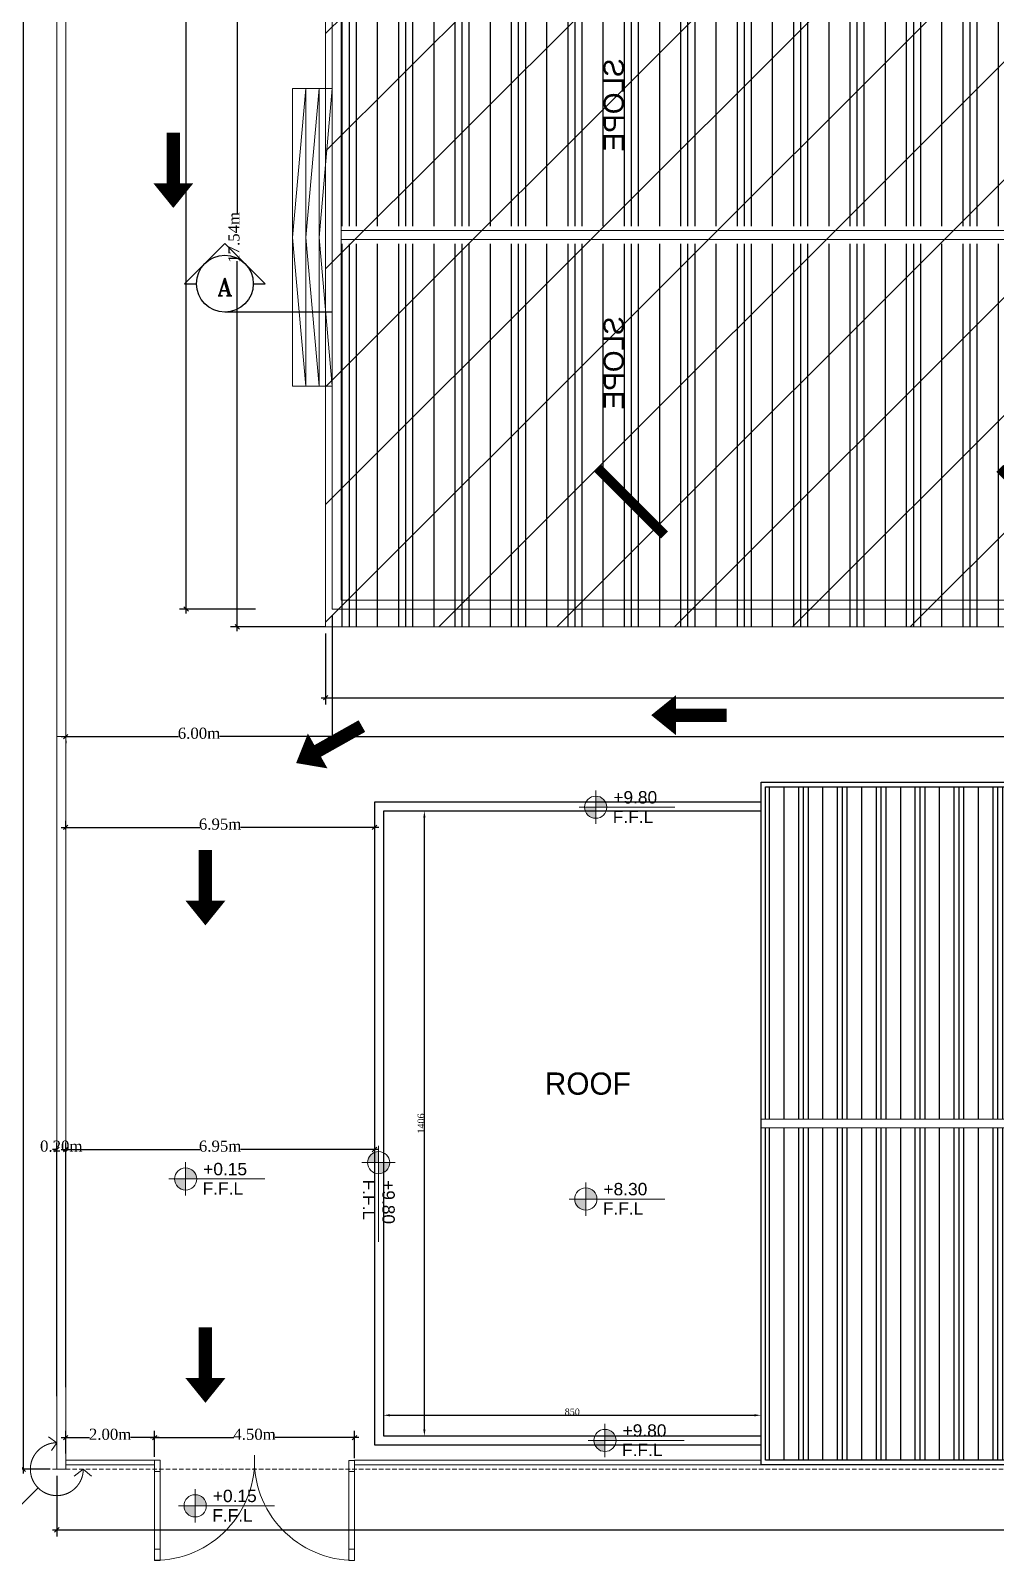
# Model space of a CAD drawing. Header units: millimetres. Extents: x -9083 to 924194, y -232449 to 321637.
# Drawn here: x 600997 to 622709, y 192007 to 226448 of the extents above; entities that cross this region are included whole.
import ezdxf
from ezdxf.enums import TextEntityAlignment as Align

# ---------------------------------------------------------------- set-up
doc = ezdxf.new("R2010")
doc.units = ezdxf.units.MM
doc.header["$LTSCALE"] = 400
doc.header["$MEASUREMENT"] = 0
doc.header["$PDMODE"] = 3
for name, pattern in [('( Hidden )', [0.375, 0.25, -0.125]), ('CENTER', [2, 1.25, -0.25, 0.25, -0.25]), ('DASHDOT2', [0.5, 0.25, -0.125, 0, -0.125]), ('HIDDEN', [0.375, 0.25, -0.125])]:
    doc.linetypes.add(name, pattern=pattern)
doc.layers.get('0').update_dxf_attribs({"lineweight": 0, "true_color": 0xff1414})
doc.layers.get('Defpoints').update_dxf_attribs({"color": 8, "lineweight": 5})
for name, color, linetype, lineweight in [('A-ANNO-DIMS', 134, 'Continuous', 9), ('A-axis', 48, 'DASHDOT2', 9), ('A-DETL', 8, 'Continuous', 9), ('A-DOOR', 2, 'Continuous', 9), ('AR-AXIS', 252, 'CENTER', 20), ('AR-dim-in', 134, 'Continuous', 0), ('AR-Level', 120, 'Continuous', 13), ('AR-Parapet', 2, 'Continuous', 18), ('AR-PlotLimit', 30, 'HIDDEN', 0), ('AR-WALL', 1, 'Continuous', 30), ('DIM-OUT', 3, 'Continuous', 5), ('GENERAL TEXT', 4, 'Continuous', 5), ('HATCH', 15, 'Continuous', 0), ('ROOF LINE 1', 246, 'Continuous', 30), ('ROOF LINE 2', 244, 'Continuous', 25), ('ROOMS DIMENSION', 3, 'Continuous', 5)]:
    doc.layers.add(name, color=color, linetype=linetype, lineweight=lineweight)
doc.layers.add('HACH', color=8, linetype='Continuous')
doc.layers.add('win', color=4, linetype='Continuous')
doc.styles.add('arial', font='arial.ttf', dxfattribs={"width": 0.8, "height": 2.2})
doc.styles.add('Arial_1', font='arial.ttf', dxfattribs={"height": 300})
doc.styles.add('ms-100', font='simplex.shx', dxfattribs={"width": 0.8})
doc.styles.add('ROMAN', font='times.ttf')
doc.styles.add('ROMANT', font='romant.shx')
doc.styles.get("Standard").update_dxf_attribs({"font": 'GOTHIC.TTF', "height": 220})
doc.dimstyles.new('ms-100', dxfattribs={"dimtxt": 0.4, "dimasz": 0.1, "dimexe": 0.1, "dimexo": 0.1, "dimgap": 0, "dimtad": 0, "dimdec": 0, "dimlfac": 100, "dimdsep": 46, "dimtxsty": 'ms-100', "dimblk": 'OPEN90', "dimcen": 0.15, "dimdle": 0.1, "dimse1": 1, "dimse2": 1, "dimclrd": 250, "dimclre": 250, "dimadec": 0, "dimazin": 0, "dimtfac": 1, "dimtdec": 0, "dimtix": 1, "dimtmove": 1, "dimatfit": 3, "dimldrblk": 'ARCHTICK', "dimfxl": 1, "dimtolj": 1, "dimtzin": 0, "dimlwd": -1, "dimlwe": -1, "dimarcsym": 0})
doc.dimstyles.new('ROOMS DIM', dxfattribs={"dimtxt": 150, "dimasz": 150, "dimexe": 0.06, "dimexo": 0.06, "dimgap": 0.03, "dimtad": 1, "dimtoh": 1, "dimdec": 0, "dimlfac": 0.1, "dimzin": 13, "dimdsep": 46, "dimtxsty": 'ROMAN', "dimcen": 0.09, "dimdle": 0.06, "dimse1": 1, "dimse2": 1, "dimclrd": 256, "dimclre": 256, "dimclrt": 3, "dimadec": 0, "dimazin": 0, "dimtfac": 1, "dimtdec": 0, "dimtix": 1, "dimtmove": 2, "dimatfit": 3, "dimfxl": 0.06, "dimtolj": 1, "dimtzin": 0, "dimarcsym": 0})
doc.dimstyles.new('SITE DIM', dxfattribs={"dimscale": 0, "dimtxt": 250, "dimasz": 100, "dimexe": 150, "dimexo": 150, "dimgap": 0, "dimtad": 0, "dimlfac": 0.001, "dimzin": 0, "dimdsep": 46, "dimtxsty": 'ROMAN', "dimblk": 'OBLIQUE', "dimcen": 150, "dimdle": 100, "dimclrd": 1, "dimclre": 1, "dimclrt": 3, "dimadec": 0, "dimazin": 0, "dimtfac": 100, "dimtix": 1, "dimtofl": 0, "dimtmove": 0, "dimatfit": 0, "dimldrblk": 'OBLIQUE', "dimfxl": 150, "dimtvp": 0.285714, "dimtolj": 1, "dimtzin": 0, "dimarcsym": 0})

# ---------------------------------------------------------------- blocks, each defined once
blk = doc.blocks.new('_Open90')
at = {"color": 0, "linetype": 'ByBlock', "lineweight": -2}
for p, q in [((-0.5, 0.5), (0, 0)), ((0, 0), (-1, 0)), ((0, 0), (-0.5, -0.5))]:
    blk.add_line(p, q, dxfattribs=at)
blk = doc.blocks.new('_Oblique')
at = {"color": 0, "linetype": 'ByBlock', "lineweight": -2}
blk.add_line((-0.5, -0.5), (0.5, 0.5), dxfattribs=at)
blk = doc.blocks.new('*D205')
at = {"layer": 'Defpoints', "color": 0, "transparency": 16777216}
for p in [(601587, 201258), (601787, 195754), (601587, 195554)]:
    blk.add_point(p, dxfattribs=at)
at = {"layer": 'DIM-OUT', "color": 1, "lineweight": -2, "transparency": 16777216}
for p, q in [((601587, 201258), (601487, 201258)), ((601587, 195704), (601587, 201408)), ((601787, 195904), (601787, 201408)), ((601787, 201258), (601887, 201258))]:
    blk.add_line(p, q, dxfattribs=at)
at = {"layer": 'DIM-OUT', "color": 1, "lineweight": -2, "transparency": 16777216, "xscale": 100, "yscale": 100, "zscale": 100}
blk.add_blockref('_Oblique', (601587, 201258), dxfattribs=at)
at = {"layer": 'DIM-OUT', "color": 1, "lineweight": -2, "transparency": 16777216, "xscale": 100, "yscale": 100, "zscale": 100, "rotation": 180}
blk.add_blockref('_Oblique', (601787, 201258), dxfattribs=at)
at = {"layer": 'DIM-OUT', "color": 3, "transparency": 16777216, "insert": (601687, 201331), "char_height": 250, "attachment_point": 5, "style": 'ROMAN'}
blk.add_mtext('\\A1;0.20m', dxfattribs=at)
blk = doc.blocks.new('plot limits')
at = {"lineweight": 15}
for p, q in [((-20401.66, -13362.229), (-20401.24, -13361.809)), ((-20401.24, -13361.809), (-20397.575, -13361.809)), ((-20402.675, -13362.65), (-20402.859, -13362.489)), ((-20402.675, -13362.65), (-20402.474, -13362.493)), ((-20402.081, -13363.244), (-20401.962, -13363.068)), ((-20402.081, -13363.244), (-20401.894, -13363.379))]:
    blk.add_line(p, q, dxfattribs=at)
blk.add_arc((-20402.081, -13362.65), 0.595, 270, 180, dxfattribs=at)
blk = doc.blocks.new('*D207')
at = {"layer": 'Defpoints', "color": 0, "transparency": 16777216}
for p in [(600835, 270261), (601587, 270261), (601587, 194061)]:
    blk.add_point(p, dxfattribs=at)
at = {"layer": 'DIM-OUT', "color": 1, "lineweight": -2, "transparency": 16777216}
for p, q in [((600835, 270361), (600835, 232712)), ((601437, 270261), (600685, 270261)), ((600835, 193961), (600835, 231609)), ((601437, 194061), (600685, 194061))]:
    blk.add_line(p, q, dxfattribs=at)
at = {"layer": 'DIM-OUT', "color": 1, "lineweight": -2, "transparency": 16777216, "xscale": 100, "yscale": 100, "zscale": 100}
for p, rotation in [((600835, 270261), 90), ((600835, 194061), 270)]:
    blk.add_blockref('_Oblique', p, dxfattribs=dict(at, rotation=rotation))
at = {"layer": 'DIM-OUT', "color": 3, "transparency": 16777216, "insert": (600762, 232161), "char_height": 250, "attachment_point": 5, "rotation": 90, "style": 'ROMAN'}
blk.add_mtext('\\A1;76.20m', dxfattribs=at)
blk = doc.blocks.new('*D209')
at = {"layer": 'Defpoints', "color": 0, "transparency": 16777216}
for p in [(603787, 194771), (603787, 194186), (608287, 194160)]:
    blk.add_point(p, dxfattribs=at)
at = {"layer": 'DIM-OUT', "color": 1, "lineweight": -2, "transparency": 16777216}
for p, q in [((603687, 194771), (605574, 194771)), ((603787, 194336), (603787, 194921)), ((608387, 194771), (606500, 194771)), ((608287, 194310), (608287, 194921))]:
    blk.add_line(p, q, dxfattribs=at)
at = {"layer": 'DIM-OUT', "color": 1, "lineweight": -2, "transparency": 16777216, "xscale": 100, "yscale": 100, "zscale": 100, "rotation": 180}
blk.add_blockref('_Oblique', (603787, 194771), dxfattribs=at)
at = {"layer": 'DIM-OUT', "color": 1, "lineweight": -2, "transparency": 16777216, "xscale": 100, "yscale": 100, "zscale": 100}
blk.add_blockref('_Oblique', (608287, 194771), dxfattribs=at)
at = {"layer": 'DIM-OUT', "color": 3, "transparency": 16777216, "insert": (606037, 194844), "char_height": 250, "attachment_point": 5, "style": 'ROMAN'}
blk.add_mtext('\\A1;4.50m', dxfattribs=at)
blk = doc.blocks.new('Level-p')
h = blk.add_hatch(color=251)
h.paths.add_polyline_path([(0, 0.0025), (0, 0), (0.0025, 0, 0.414214)])
h.paths.add_polyline_path([(0, 0), (-0.0025, 0, 0.414214), (0, -0.0025)])
for p, q in [((0, -0.00375), (0, 0.00375)), ((0.01781, 0), (-0.00375, 0))]:
    blk.add_line(p, q)
blk.add_circle((0, 0), 0.0025)
at = {"style": 'arial'}
for p in [(0.00285, 0.0006), (0.00276, -0.00253)]:
    blk.add_attdef('F.F.L+1.20', p, '', height=0.002, dxfattribs=at)
blk = doc.blocks.new('*D225')
at = {"layer": 'Defpoints', "color": 0, "transparency": 16777216}
for p in [(601587, 194061), (662587, 194061), (601587, 192696)]:
    blk.add_point(p, dxfattribs=at)
at = {"layer": 'DIM-OUT', "color": 1, "lineweight": -2, "transparency": 16777216}
for p, q in [((601587, 193911), (601587, 192546)), ((662587, 193911), (662587, 192546)), ((601487, 192696), (628537, 192696)), ((662687, 192696), (629637, 192696))]:
    blk.add_line(p, q, dxfattribs=at)
at = {"layer": 'DIM-OUT', "color": 1, "lineweight": -2, "transparency": 16777216, "xscale": 100, "yscale": 100, "zscale": 100, "rotation": 180}
blk.add_blockref('_Oblique', (601587, 192696), dxfattribs=at)
at = {"layer": 'DIM-OUT', "color": 1, "lineweight": -2, "transparency": 16777216, "xscale": 100, "yscale": 100, "zscale": 100}
blk.add_blockref('_Oblique', (662587, 192696), dxfattribs=at)
at = {"layer": 'DIM-OUT', "color": 3, "transparency": 16777216, "insert": (629087, 192769), "char_height": 250, "attachment_point": 5, "style": 'ROMAN'}
blk.add_mtext('\\A1;61.00m', dxfattribs=at)
blk = doc.blocks.new('*D211')
at = {"layer": 'Defpoints', "color": 0, "transparency": 16777216}
for p in [(601787, 194771), (601787, 194261), (603787, 194186)]:
    blk.add_point(p, dxfattribs=at)
at = {"layer": 'DIM-OUT', "color": 1, "lineweight": -2, "transparency": 16777216}
for p, q in [((601687, 194771), (602325, 194771)), ((601787, 194411), (601787, 194921)), ((603887, 194771), (603249, 194771)), ((603787, 194336), (603787, 194921))]:
    blk.add_line(p, q, dxfattribs=at)
at = {"layer": 'DIM-OUT', "color": 1, "lineweight": -2, "transparency": 16777216, "xscale": 100, "yscale": 100, "zscale": 100, "rotation": 180}
blk.add_blockref('_Oblique', (601787, 194771), dxfattribs=at)
at = {"layer": 'DIM-OUT', "color": 1, "lineweight": -2, "transparency": 16777216, "xscale": 100, "yscale": 100, "zscale": 100}
blk.add_blockref('_Oblique', (603787, 194771), dxfattribs=at)
at = {"layer": 'DIM-OUT', "color": 3, "transparency": 16777216, "insert": (602787, 194844), "char_height": 250, "attachment_point": 5, "style": 'ROMAN'}
blk.add_mtext('\\A1;2.00m', dxfattribs=at)
blk = doc.blocks.new('*D213')
at = {"layer": 'Defpoints', "color": 0, "transparency": 16777216}
for p in [(608737, 201347), (608737, 201258), (601787, 200645)]:
    blk.add_point(p, dxfattribs=at)
at = {"layer": 'DIM-OUT', "color": 1, "lineweight": -2, "transparency": 16777216}
for p, q in [((601687, 201258), (604804, 201258)), ((601787, 200795), (601787, 201408)), ((608837, 201258), (605720, 201258)), ((608737, 201197), (608737, 201108))]:
    blk.add_line(p, q, dxfattribs=at)
at = {"layer": 'DIM-OUT', "color": 1, "lineweight": -2, "transparency": 16777216, "xscale": 100, "yscale": 100, "zscale": 100, "rotation": 180}
blk.add_blockref('_Oblique', (601787, 201258), dxfattribs=at)
at = {"layer": 'DIM-OUT', "color": 1, "lineweight": -2, "transparency": 16777216, "xscale": 100, "yscale": 100, "zscale": 100}
blk.add_blockref('_Oblique', (608737, 201258), dxfattribs=at)
at = {"layer": 'DIM-OUT', "color": 3, "transparency": 16777216, "insert": (605262, 201331), "char_height": 250, "attachment_point": 5, "style": 'ROMAN'}
blk.add_mtext('\\A1;6.95m', dxfattribs=at)
blk = doc.blocks.new('*D215')
at = {"layer": 'Defpoints', "color": 0, "transparency": 16777216}
for p in [(607787, 213425), (656387, 213425), (607787, 210554)]:
    blk.add_point(p, dxfattribs=at)
at = {"layer": 'DIM-OUT', "color": 1, "lineweight": -2, "transparency": 16777216}
for p, q in [((607787, 213275), (607787, 210404)), ((656387, 213275), (656387, 210404)), ((607687, 210554), (631532, 210554)), ((656487, 210554), (632642, 210554))]:
    blk.add_line(p, q, dxfattribs=at)
at = {"layer": 'DIM-OUT', "color": 1, "lineweight": -2, "transparency": 16777216, "xscale": 100, "yscale": 100, "zscale": 100, "rotation": 180}
blk.add_blockref('_Oblique', (607787, 210554), dxfattribs=at)
at = {"layer": 'DIM-OUT', "color": 1, "lineweight": -2, "transparency": 16777216, "xscale": 100, "yscale": 100, "zscale": 100}
blk.add_blockref('_Oblique', (656387, 210554), dxfattribs=at)
at = {"layer": 'DIM-OUT', "color": 3, "transparency": 16777216, "insert": (632087, 210627), "char_height": 250, "attachment_point": 5, "style": 'ROMAN'}
blk.add_mtext('\\A1;48.60m', dxfattribs=at)
blk = doc.blocks.new('24')
at = {"layer": 'win', "ltscale": 20}
blk.add_line((117126.656, -14946.284), (117124.238, -14946.284), dxfattribs=at)
blk.add_lwpolyline([(117124.877, -14945.645), (117125.144, -14945.645), (117124.238, -14944.741), (117123.332, -14945.645), (117123.599, -14945.645)], dxfattribs=at)
blk.add_circle((117124.238, -14945.645), 0.639, dxfattribs=at)
blk = doc.blocks.new('*D192')
at = {"layer": 'Defpoints', "color": 0, "transparency": 16777216}
for p in [(607787, 211164), (601787, 210609), (601787, 210554)]:
    blk.add_point(p, dxfattribs=at)
at = {"layer": 'DIM-OUT', "color": 1, "lineweight": -2, "transparency": 16777216}
for p, q in [((607787, 211014), (607787, 210404)), ((601687, 210554), (604329, 210554)), ((601787, 210459), (601787, 210404)), ((607887, 210554), (605245, 210554))]:
    blk.add_line(p, q, dxfattribs=at)
at = {"layer": 'DIM-OUT', "color": 1, "lineweight": -2, "transparency": 16777216, "xscale": 100, "yscale": 100, "zscale": 100, "rotation": 180}
blk.add_blockref('_Oblique', (601787, 210554), dxfattribs=at)
at = {"layer": 'DIM-OUT', "color": 1, "lineweight": -2, "transparency": 16777216, "xscale": 100, "yscale": 100, "zscale": 100}
blk.add_blockref('_Oblique', (607787, 210554), dxfattribs=at)
at = {"layer": 'DIM-OUT', "color": 3, "transparency": 16777216, "insert": (604787, 210627), "char_height": 250, "attachment_point": 5, "style": 'ROMAN'}
blk.add_mtext('\\A1;6.00m', dxfattribs=at)
blk = doc.blocks.new('*D193')
at = {"layer": 'AR-dim-in', "color": 250, "transparency": 16777216}
for p, q in [((601587, 210554), (601686, 210554)), ((601787, 210554), (601688, 210554))]:
    blk.add_line(p, q, dxfattribs=at)
at = {"layer": 'Defpoints', "color": 0, "linetype": 'Continuous', "transparency": 16777216}
for p in [(601587, 210554), (601587, 210524), (601787, 210609)]:
    blk.add_point(p, dxfattribs=at)
at = {"layer": 'AR-dim-in', "color": 250, "linetype": 'Continuous', "transparency": 16777216, "xscale": 0.1, "yscale": 0.1, "zscale": 0.1, "rotation": 180}
blk.add_blockref('_Open90', (601587, 210554), dxfattribs=at)
at = {"layer": 'AR-dim-in', "color": 250, "linetype": 'Continuous', "transparency": 16777216, "xscale": 0.1, "yscale": 0.1, "zscale": 0.1}
blk.add_blockref('_Open90', (601787, 210554), dxfattribs=at)
at = {"layer": 'AR-dim-in', "color": 0, "linetype": 'Continuous', "transparency": 16777216, "insert": (601687, 210554), "char_height": 0.4, "attachment_point": 5, "style": 'ms-100'}
blk.add_mtext('\\A1;20000', dxfattribs=at)
blk = doc.blocks.new('_ArchTick')
at = {"color": 0, "linetype": 'ByBlock', "const_width": 0.15}
blk.add_lwpolyline([(-0.5, -0.5), (0.5, 0.5)], dxfattribs=at)
blk = doc.blocks.new('*D195')
at = {"layer": 'Defpoints', "color": 0, "transparency": 16777216}
for p in [(604498, 250698), (606209, 250698), (606209, 213425)]:
    blk.add_point(p, dxfattribs=at)
at = {"layer": 'DIM-OUT', "color": 1, "lineweight": -2, "transparency": 16777216}
for p, q in [((604498, 250798), (604498, 232612)), ((606059, 250698), (604348, 250698)), ((604498, 213325), (604498, 231511)), ((606059, 213425), (604348, 213425))]:
    blk.add_line(p, q, dxfattribs=at)
at = {"layer": 'DIM-OUT', "color": 1, "lineweight": -2, "transparency": 16777216, "xscale": 100, "yscale": 100, "zscale": 100}
for p, rotation in [((604498, 250698), 90), ((604498, 213425), 270)]:
    blk.add_blockref('_Oblique', p, dxfattribs=dict(at, rotation=rotation))
at = {"layer": 'DIM-OUT', "color": 3, "transparency": 16777216, "insert": (604425, 232061), "char_height": 250, "attachment_point": 5, "rotation": 90, "style": 'ROMAN'}
blk.add_mtext('\\A1;37.27m', dxfattribs=at)
blk = doc.blocks.new('*D204')
at = {"layer": 'Defpoints', "color": 0, "transparency": 16777216}
for p in [(601787, 208509), (608737, 208509), (601787, 208309)]:
    blk.add_point(p, dxfattribs=at)
at = {"layer": 'DIM-OUT', "color": 1, "lineweight": -2, "transparency": 16777216}
for p, q in [((601687, 208509), (604804, 208509)), ((601787, 208459), (601787, 208659)), ((608837, 208509), (605720, 208509))]:
    blk.add_line(p, q, dxfattribs=at)
at = {"layer": 'DIM-OUT', "color": 1, "lineweight": -2, "transparency": 16777216, "xscale": 100, "yscale": 100, "zscale": 100, "rotation": 180}
blk.add_blockref('_Oblique', (601787, 208509), dxfattribs=at)
at = {"layer": 'DIM-OUT', "color": 1, "lineweight": -2, "transparency": 16777216, "xscale": 100, "yscale": 100, "zscale": 100}
blk.add_blockref('_Oblique', (608737, 208509), dxfattribs=at)
at = {"layer": 'DIM-OUT', "color": 3, "transparency": 16777216, "insert": (605262, 208581), "char_height": 250, "attachment_point": 5, "style": 'ROMAN'}
blk.add_mtext('\\A1;6.95m', dxfattribs=at)
blk = doc.blocks.new('H')
at = {"layer": 'HATCH', "linetype": 'Continuous'}
blk.add_lwpolyline([(117450.751, -14760.581, 0, 0.9, 0), (117450.751, -14761.138, 0.9, 0.9, 0)], format="xyseb", dxfattribs=at)
at = {"layer": 'HATCH', "linetype": 'Continuous', "const_width": 0.3}
blk.add_lwpolyline([(117450.751, -14761.138), (117450.751, -14762.28)], dxfattribs=at)
blk = doc.blocks.new('*D216')
at = {"layer": 'Defpoints', "color": 0, "transparency": 16777216}
for p in [(607637, 213025), (656537, 213025), (656537, 211429)]:
    blk.add_point(p, dxfattribs=at)
at = {"layer": 'DIM-OUT', "color": 1, "lineweight": -2, "transparency": 16777216}
for p, q in [((607637, 212875), (607637, 211279)), ((656537, 212875), (656537, 211279)), ((607537, 211429), (631532, 211429)), ((656637, 211429), (632642, 211429))]:
    blk.add_line(p, q, dxfattribs=at)
at = {"layer": 'DIM-OUT', "color": 1, "lineweight": -2, "transparency": 16777216, "xscale": 100, "yscale": 100, "zscale": 100, "rotation": 180}
blk.add_blockref('_Oblique', (607637, 211429), dxfattribs=at)
at = {"layer": 'DIM-OUT', "color": 1, "lineweight": -2, "transparency": 16777216, "xscale": 100, "yscale": 100, "zscale": 100}
blk.add_blockref('_Oblique', (656537, 211429), dxfattribs=at)
at = {"layer": 'DIM-OUT', "color": 3, "transparency": 16777216, "insert": (632087, 211502), "char_height": 250, "attachment_point": 5, "style": 'ROMAN'}
blk.add_mtext('\\A1;48.90m', dxfattribs=at)
blk = doc.blocks.new('*D220')
at = {"layer": 'Defpoints', "color": 0, "transparency": 16777216}
for p in [(605647, 230562), (607637, 230562), (607787, 213025)]:
    blk.add_point(p, dxfattribs=at)
at = {"layer": 'DIM-OUT', "color": 1, "lineweight": -2, "transparency": 16777216}
for p, q in [((607487, 230562), (605497, 230562)), ((605647, 230662), (605647, 222330)), ((605647, 212925), (605647, 221257)), ((607637, 213025), (605497, 213025))]:
    blk.add_line(p, q, dxfattribs=at)
at = {"layer": 'DIM-OUT', "color": 1, "lineweight": -2, "transparency": 16777216, "xscale": 100, "yscale": 100, "zscale": 100}
for p, rotation in [((605647, 230562), 90), ((605647, 213025), 270)]:
    blk.add_blockref('_Oblique', p, dxfattribs=dict(at, rotation=rotation))
at = {"layer": 'DIM-OUT', "color": 3, "transparency": 16777216, "insert": (605574, 221793), "char_height": 250, "attachment_point": 5, "rotation": 90, "style": 'ROMAN'}
blk.add_mtext('\\A1;17.54m', dxfattribs=at)
blk = doc.blocks.new('Double-Glass 1 - 1830 x 2134mm-227683-G_F')
at = {"layer": 'A-DOOR', "lineweight": 18}
for p, q in [((-916, 917), (-916, 1019)), ((-916, 1019), (-864, 1019)), ((-864, 917), (-864, 1019)), ((864, 917), (864, 1019)), ((915, 1019), (864, 1019)), ((915, 917), (915, 1019)), ((-916, 917), (-864, 917)), ((864, 917), (915, 917)), ((-916, 204), (-864, 204)), ((-916, 103), (-916, 204)), ((-864, 103), (-864, 204)), ((915, 204), (864, 204)), ((864, 102), (864, 204)), ((915, 102), (915, 204)), ((-916, 103), (-864, 103)), ((915, 102), (864, 102))]:
    blk.add_line(p, q, dxfattribs=at)
at = {"layer": 'A-DOOR'}
for p, q in [((-916, 204), (-916, 917)), ((-864, 204), (-864, 917)), ((864, 204), (864, 917)), ((915, 204), (915, 917))]:
    blk.add_line(p, q, dxfattribs=at)
for centre, start, end in [((-915, 103), 357.011, 90.0333), ((915, 102), 89.9941, 182.969)]:
    blk.add_arc(centre, 916, start, end, dxfattribs=at)
blk = doc.blocks.new('*D374')
at = {"layer": 'Defpoints', "color": 0, "transparency": 16777216}
for p in [(617437, 195274), (608937, 194810), (617437, 194810)]:
    blk.add_point(p, dxfattribs=at)
at = {"layer": 'ROOMS DIMENSION', "lineweight": -2, "transparency": 16777216}
blk.add_line((609087, 195274), (617287, 195274), dxfattribs=at)
at = {"layer": 'ROOMS DIMENSION', "transparency": 16777216}
for points in [[(609087, 195299), (609087, 195249), (608937, 195274)], [(617287, 195299), (617287, 195249), (617437, 195274)]]:
    blk.add_solid(points, dxfattribs=at)
at = {"layer": 'ROOMS DIMENSION', "color": 3, "transparency": 16777216, "insert": (613187, 195350), "char_height": 150, "attachment_point": 5, "style": 'ROMAN'}
blk.add_mtext('\\A1;850', dxfattribs=at)
blk = doc.blocks.new('*D373')
at = {"layer": 'Defpoints', "color": 0, "transparency": 16777216}
for p in [(609859, 208875), (609859, 208875), (609859, 194810)]:
    blk.add_point(p, dxfattribs=at)
at = {"layer": 'ROOMS DIMENSION', "lineweight": -2, "transparency": 16777216}
blk.add_line((609859, 194960), (609859, 208725), dxfattribs=at)
at = {"layer": 'ROOMS DIMENSION', "transparency": 16777216}
for points in [[(609834, 208725), (609884, 208725), (609859, 208875)], [(609834, 194960), (609884, 194960), (609859, 194810)]]:
    blk.add_solid(points, dxfattribs=at)
at = {"layer": 'ROOMS DIMENSION', "color": 3, "transparency": 16777216, "insert": (609782, 201843), "char_height": 150, "attachment_point": 5, "rotation": 90, "style": 'ROMAN'}
blk.add_mtext('\\A1;1406', dxfattribs=at)
blk = doc.blocks.new('GRIDE.2')
at = {"layer": 'AR-WALL', "linetype": 'Continuous'}
h = blk.add_hatch(dxfattribs=at)
h.set_pattern_fill('PLASTI', color=251, scale=0.2, angle=90)
h.set_pattern_definition([(90, (0, 0), (-1.27, 8e-17), []), (90, (-0.1588, 1e-17), (-1.27, 8e-17), []), (90, (-0.3175, 2e-17), (-1.27, 8e-17), []), (90, (-0.7938, 5e-17), (-1.27, 8e-17), [])])
h.paths.add_polyline_path([(114992.907, -15219.108), (114944.007, -15219.108), (114944.007, -15227.727), (114992.907, -15227.727)])
h.paths.add_polyline_path([(114944.007, -15228.127), (114992.907, -15228.127), (114992.907, -15236.645), (114944.007, -15236.645)])
at = {"layer": 'AR-dim-in', "linetype": 'Continuous'}
blk.add_lwpolyline([(114992.907, -15219.108), (114944.007, -15219.108), (114944.007, -15236.645), (114992.907, -15236.645)], close=True, dxfattribs=at)
at = {"layer": 'AR-Parapet', "color": 1, "linetype": 'Continuous'}
for points in [[(114992.757, -15219.508), (114944.157, -15219.508), (114944.157, -15236.245), (114992.757, -15236.245)], [(114992.557, -15219.708), (114944.357, -15219.708), (114944.357, -15236.045), (114992.557, -15236.045)]]:
    blk.add_lwpolyline(points, close=True, dxfattribs=at)
at = {"layer": 'AR-Parapet', "linetype": 'Continuous'}
blk.add_lwpolyline([(114992.557, -15227.827), (114944.357, -15227.827), (114944.357, -15228.027), (114992.557, -15228.027)], close=True, dxfattribs=at)
at = {"layer": 'A-ANNO-DIMS', "char_height": 0.45, "width": 7.36704, "attachment_point": 2, "rotation": 90, "line_spacing_factor": 0.938532, "style": 'Arial_1'}
for insert in [(114950.265, -15225.574), (114959.455, -15225.574), (114968.342, -15225.574), (114976.409, -15225.574), (114985.51, -15225.574), (114950.265, -15231.382), (114959.455, -15231.382), (114968.342, -15231.382), (114976.409, -15231.382), (114985.51, -15231.382)]:
    blk.add_mtext('      SLOPE', dxfattribs=dict(at, insert=insert))
at = {"layer": 'AR-dim-in', "color": 8, "linetype": 'Continuous'}
for points in [[(114950.884, -15221.926), (114950.884, -15226.368)], [(114959.927, -15221.926), (114959.927, -15226.368)], [(114968.798, -15221.926), (114968.798, -15226.368)], [(114976.987, -15221.926), (114976.987, -15226.368)], [(114986.03, -15221.926), (114986.03, -15226.368)], [(114950.884, -15233.827), (114950.884, -15229.385)], [(114959.927, -15233.827), (114959.927, -15229.385)], [(114968.798, -15233.827), (114968.798, -15229.385)], [(114976.987, -15233.827), (114976.987, -15229.385)], [(114986.03, -15233.827), (114986.03, -15229.385)]]:
    blk.add_leader(points, dimstyle='ms-100', override={"dimasz": 1.5, "dimgap": 0, "dimtad": 0, "dimclrd": 8}, dxfattribs=at)

msp = doc.modelspace()

# ---------------------------------------------------------------- hatches: boundary and pattern name
at = {"layer": 'AR-WALL', "linetype": 'Continuous'}
h = msp.add_hatch(dxfattribs=at)
h.set_pattern_fill('PLASTI', color=251, scale=3500, angle=90)
h.set_pattern_definition([(90, (750, 0.1), (-875, 7e-13), []), (90, (640.6, 0.1), (-875, 7e-13), []), (90, (531.25, 0.1), (-875, 7e-13), []), (90, (203.1, 0.1), (-875, 7e-13), [])])
h.paths.add_polyline_path([(657186.8647, 209424.96331), (617536.86469, 209424.96331), (617536.86469, 201942.75506), (657186.8647, 201942.75506)])
h.paths.add_polyline_path([(657186.8647, 201742.75506), (617536.86469, 201742.75506), (617536.86469, 194260.54681), (657186.8647, 194260.54681)])
at = {"layer": 'HACH', "true_color": 0xed1f24}
h = msp.add_hatch(dxfattribs=at)
h.set_pattern_fill('ANSI31', color=240, scale=15000)
h.set_pattern_definition([(45, (1438410.5, 152946.2), (-1325.8252, 1325.8252), [])])
h.paths.add_polyline_path([(656536.8647, 251097.51725), (607636.8647, 251097.51725), (607636.8647, 213024.95142), (656536.8647, 213024.95142)])

# ---------------------------------------------------------------- linework, layer by layer
msp.add_line((605286.94386, 194158.81896), (605285.41496, 194158.81896))
at = {"layer": 'A-DETL', "linetype": 'Continuous'}
for p, q in [((607191.4171, 225141.94962), (607191.4171, 218441.94962)), ((607489.1409, 225141.94962), (607489.1409, 218441.94962))]:
    msp.add_line(p, q, dxfattribs=at)
msp.add_lwpolyline([(607786.86469, 219126.44962), (607786.86469, 218441.94962), (606889.14401, 218441.94962), (606889.14401, 225141.94962), (607786.86469, 225141.94962), (607786.86469, 224457.44962)], dxfattribs=at)
at = {"layer": 'A-DOOR', "lineweight": 18}
for p, q in [((603786.8647, 194260.51725), (603786.8647, 194158.81896)), ((608286.8647, 194260.51725), (617436.86469, 194260.51725)), ((601786.86474, 194158.81896), (603786.8647, 194158.81896)), ((608286.8647, 194158.81896), (617436.86469, 194158.81896))]:
    msp.add_line(p, q, dxfattribs=at)
at = {"layer": 'AR-dim-in', "color": 8, "linetype": 'Continuous'}
for points in [[(607191.4171, 218441.94962), (606890.57326, 221791.94962), (607191.4171, 225141.94962)], [(607489.1409, 218441.94962), (607191.4171, 221791.94962), (607489.1409, 225141.94962)], [(607786.86469, 218441.94962), (607489.1409, 221791.94962), (607786.86469, 225141.94962)]]:
    msp.add_lwpolyline(points, dxfattribs=at)
at = {"layer": 'AR-Parapet', "linetype": 'Continuous'}
msp.add_line((601786.8647, 194260.51725), (601786.86479, 194060.51735), dxfattribs=at)
at = {"layer": 'AR-Parapet', "linetype": '( Hidden )'}
for p, q in [((601586.8647, 194060.51725), (599262.07119, 194060.51725)), ((601786.86479, 194060.51735), (665592.13106, 194060.54681))]:
    msp.add_line(p, q, dxfattribs=at)
at = {"layer": 'AR-Parapet', "linetype": 'Continuous'}
for points in [[(601586.8647, 270160.4877), (601586.8647, 194060.51725), (601786.86479, 194060.51735)], [(601986.8647, 269960.51725), (601786.8647, 269960.51725), (601786.8647, 194260.51725), (603786.8647, 194260.51725)]]:
    msp.add_lwpolyline(points, dxfattribs=at)
msp.add_lwpolyline([(657286.8647, 201942.65796), (617436.86469, 201942.65796), (617436.86469, 201742.65796), (657286.8647, 201742.65796)], close=True, dxfattribs=at)
at = {"layer": 'ROOF LINE 1'}
for points in [[(617436.86469, 194160.54681), (617436.86469, 209524.96331), (657286.8647, 209524.96331), (657286.8647, 194160.54681), (617436.86469, 194160.54681)], [(617536.86469, 201942.75506), (617536.86469, 209424.96331), (657186.8647, 209424.96331), (657186.8647, 201942.75506)], [(657186.8647, 201742.65796), (657186.8647, 194260.44971), (617536.86469, 194260.44971), (617536.86469, 201742.65796)]]:
    msp.add_lwpolyline(points, dxfattribs=at)
at = {"layer": 'ROOF LINE 2'}
for points in [[(617436.86469, 209074.86621), (608736.86469, 209074.86621), (608736.86469, 194610.44971), (617436.86469, 194610.44971)], [(617436.86469, 208874.86621), (608936.86469, 208874.86621), (608936.86469, 194810.44971), (617436.86469, 194810.44971)]]:
    msp.add_lwpolyline(points, dxfattribs=at)

# ---------------------------------------------------------------- block references
at = {"linetype": 'Continuous', "yscale": 1000.000000014552, "zscale": 1000.000000014552}
for p, xscale, rotation in [((-116846542.15404, -14538127.57998), -1000.000000014552, 180), ((-14145617.96364, -117239715.42742), 1000.000000014552, 90.00000000000001), ((-69810819.00795, 95361879.80207), -1000.000000014552, 119.3404573099481), ((-116845819.55526, -14554278.39765), -1000.000000014552, 180), ((-116845819.55526, -14565026.6166), -1000.000000014552, 180)]:
    msp.add_blockref('H', p, dxfattribs=dict(at, xscale=xscale, rotation=rotation))
at = {"layer": 'A-DOOR', "xscale": 2.458463724356186, "yscale": 2.458463724356186, "zscale": 2.458463724356186, "rotation": 180}
msp.add_blockref('Double-Glass 1 - 1830 x 2134mm-227683-G_F', (606036.05936, 194512.21784), dxfattribs=at)
at = {"layer": 'AR-AXIS', "linetype": 'Continuous', "xscale": -1000, "yscale": 1000, "zscale": 1000, "rotation": 180}
msp.add_blockref('GRIDE.2', (-114336370.24548, -15006083.23563), dxfattribs=at)
at = {"layer": 'AR-Level'}
ref = msp.add_blockref('Level-p', (613713.64565, 208963.32328), dxfattribs=dict(at, xscale=100000, yscale=100000, zscale=100000))
ref.add_attrib('F.F.L+1.20', '+9.80', (614111.07555, 209047.62513), dxfattribs={"layer": '0', "height": 279.069767, "style": 'arial'})
ref.add_attrib('F.F.L+1.20', 'F.F.L', (614098.26656, 208609.61822), dxfattribs={"layer": '0', "height": 279.069767, "style": 'arial'})
ref = msp.add_blockref('Level-p', (608828.42462, 200963.01246), dxfattribs=dict(at, xscale=100000, yscale=100000, zscale=100000, rotation=269.9999999999999))
ref.add_attrib('F.F.L+1.20', '+9.80', (608912.72648, 200565.58257), dxfattribs={"layer": '0', "height": 279.069767, "rotation": 270, "style": 'arial'})
ref.add_attrib('F.F.L+1.20', 'F.F.L', (608474.71957, 200578.39155), dxfattribs={"layer": '0', "height": 279.069767, "rotation": 270, "style": 'arial'})
ref = msp.add_blockref('Level-p', (604484.61216, 200593.73952), dxfattribs=dict(at, xscale=100000.0000014552, yscale=100000.0000014552, zscale=100000.0000014552))
ref.add_attrib('F.F.L+1.20', '+0.15', (604882.04205, 200678.04138), dxfattribs={"layer": '0', "height": 279.069767, "style": 'arial'})
ref.add_attrib('F.F.L+1.20', 'F.F.L', (604869.23307, 200240.03447), dxfattribs={"layer": '0', "height": 279.069767, "style": 'arial'})
ref = msp.add_blockref('Level-p', (613491.73563, 200142.33391), dxfattribs=dict(at, xscale=100000, yscale=100000, zscale=100000))
ref.add_attrib('F.F.L+1.20', '+8.30', (613889.16552, 200226.63577), dxfattribs={"layer": '0', "height": 279.069767, "style": 'arial'})
ref.add_attrib('F.F.L+1.20', 'F.F.L', (613876.35654, 199788.62885), dxfattribs={"layer": '0', "height": 279.069767, "style": 'arial'})
ref = msp.add_blockref('Level-p', (613922.40863, 194707.38754), dxfattribs=dict(at, xscale=100000, yscale=100000, zscale=100000))
ref.add_attrib('F.F.L+1.20', '+9.80', (614319.83852, 194791.68939), dxfattribs={"layer": '0', "height": 279.069767, "style": 'arial'})
ref.add_attrib('F.F.L+1.20', 'F.F.L', (614307.02954, 194353.68248), dxfattribs={"layer": '0', "height": 279.069767, "style": 'arial'})
ref = msp.add_blockref('Level-p', (604701.29949, 193235.13789), dxfattribs=dict(at, xscale=100000.0000014552, yscale=100000.0000014552, zscale=100000.0000014552))
ref.add_attrib('F.F.L+1.20', '+0.15', (605098.72938, 193319.43975), dxfattribs={"layer": '0', "height": 279.069767, "style": 'arial'})
ref.add_attrib('F.F.L+1.20', 'F.F.L', (605085.9204, 192881.43284), dxfattribs={"layer": '0', "height": 279.069767, "style": 'arial'})
at = {"layer": 'AR-PlotLimit', "lineweight": 15, "xscale": 1000.000000014552, "yscale": 1000.000000014552, "zscale": 1000.000000014552, "rotation": 180}
msp.add_blockref('plot limits', (-19800494.00796, -13168589.36179), dxfattribs=at)
at = {"layer": 'AR-WALL', "linetype": 'Continuous'}
for p, xscale, yscale, zscale in [((-116518869.25843, 15166394.68524), 1000, 1000, 1000), ((-116518869.26013, 15166394.68365), 1000.000000014552, 1000.000000014552, 1000.000000014552)]:
    msp.add_blockref('24', p, dxfattribs=dict(at, xscale=xscale, yscale=yscale, zscale=zscale))

# ---------------------------------------------------------------- texts
at = {"layer": 'A-axis', "color": 111, "linetype": 'Continuous', "style": 'ROMANT'}
for p in [(605369.07747, 220676.42935), (605369.07747, 220676.42755)]:
    msp.add_text('A', height=400, dxfattribs=at).set_placement(p, align=Align.MIDDLE_CENTER)
at = {"layer": 'GENERAL TEXT', "insert": (613443.80031, 202991.23071), "char_height": 500, "width": 7983.2788258, "attachment_point": 2}
msp.add_mtext(' ROOF', dxfattribs=at)

# ---------------------------------------------------------------- dimensions: what is measured, and where the dimension line sits
at = {"layer": 'AR-dim-in', "linetype": 'Continuous'}
dim = msp.add_linear_dim(base=(601586.8647, 210553.84636), p1=(601786.8647, 210609.02124), p2=(601586.8647, 210524.44086), dimstyle='ms-100', override={"dimfxl": 0.08, "dimfxlon": 1, "dimarcsym": 1}, dxfattribs=at)
dim.commit()
dim.dimension.update_dxf_attribs({"geometry": '*D193', "text_midpoint": (601686.8647, 210553.84636)})
at = {"layer": 'DIM-OUT'}
for base, p1, p2, picture, middle in [((600835.26951, 270260.51725), (601586.8647, 194060.51725), (601586.8647, 270260.51725), '*D207', (600762.39898, 232160.51725)), ((604498.03675, 250697.51725), (606209.01809, 213424.94962), (606209.01809, 250697.51725), '*D195', (604425.16622, 232061.23344)), ((605646.59237, 230561.95142), (607786.8647, 213024.95142), (607636.8647, 230561.95142), '*D220', (605573.72184, 221793.45142))]:
    dim = msp.add_linear_dim(base=base, p1=p1, p2=p2, angle=90, dimstyle='SITE DIM', override={"dimscale": 1, "dimpost": 'm'}, dxfattribs=at)
    dim.commit()
    dim.dimension.update_dxf_attribs({"geometry": picture, "text_midpoint": middle})
for base, p1, p2, picture, middle in [((607786.8647, 210553.84636), (656386.8647, 213424.94962), (607786.8647, 213424.94962), '*D215', (632086.8647, 210626.7169)), ((656536.8647, 211428.75536), (607636.8647, 213024.95142), (656536.8647, 213024.95142), '*D216', (632086.8647, 211501.62589)), ((601786.8647, 210553.84636), (607786.8647, 211164.29618), (601786.8647, 210609.02124), '*D192', (604786.8647, 210626.7169)), ((601786.8647, 208508.58806), (608736.86469, 208508.58806), (601786.8647, 208309.23169), '*D204', (605261.86469, 208581.4586)), ((601586.8647, 201258.22458), (601786.8647, 195754.09798), (601586.8647, 195554.09798), '*D205', (601686.8647, 201331.09511)), ((608736.86469, 201258.22458), (601786.8647, 200644.80176), (608736.86469, 201347.07643), '*D213', (605261.86469, 201331.09511)), ((601786.8647, 194771.29498), (603786.8647, 194185.92846), (601786.8647, 194260.51758), '*D211', (602786.8647, 194844.16551)), ((603786.8647, 194771.29498), (608286.86469, 194160.44971), (603786.8647, 194185.92846), '*D209', (606036.8647, 194844.16551))]:
    dim = msp.add_linear_dim(base=base, p1=p1, p2=p2, dimstyle='SITE DIM', override={"dimscale": 1, "dimpost": 'm'}, dxfattribs=at)
    dim.commit()
    dim.dimension.update_dxf_attribs({"geometry": picture, "text_midpoint": middle})
dim = msp.add_linear_dim(base=(601586.8647, 192695.7945), p1=(662586.8647, 194060.51725), p2=(601586.8647, 194060.51725), dimstyle='SITE DIM', override={"dimscale": 1, "dimpost": 'm'}, dxfattribs=at)
dim.commit()
dim.dimension.update_dxf_attribs({"geometry": '*D225', "text_midpoint": (629086.8647, 192695.7945), "dimtype": 128})
at = {"layer": 'ROOMS DIMENSION'}
dim = msp.add_linear_dim(base=(609858.72446, 208874.86621), p1=(609858.72446, 194810.44971), p2=(609858.72446, 208874.86621), angle=90, dimstyle='ROOMS DIM', dxfattribs=at)
dim.commit()
dim.dimension.update_dxf_attribs({"geometry": '*D373', "text_midpoint": (609782.3967, 201842.65796)})
dim = msp.add_linear_dim(base=(617436.86469, 195273.71147), p1=(608936.86469, 194810.44971), p2=(617436.86469, 194810.44971), dimstyle='ROOMS DIM', dxfattribs=at)
dim.commit()
dim.dimension.update_dxf_attribs({"geometry": '*D374', "text_midpoint": (613186.86469, 195350.03924)})

doc.saveas('drawing.dxf')
